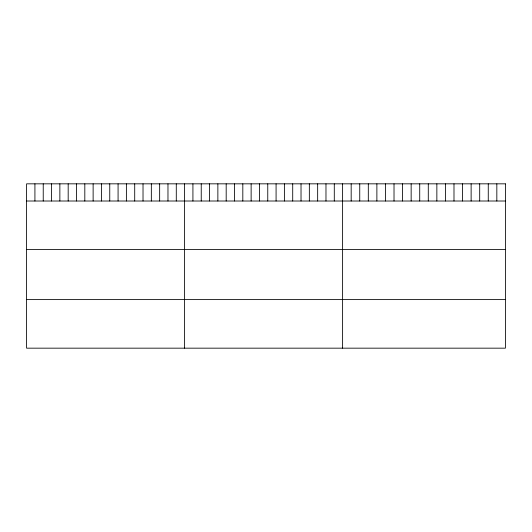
<?xml version="1.0" encoding="UTF-8"?>
<svg xmlns="http://www.w3.org/2000/svg" width="532" height="532" viewBox="0 0 532 532"><rect width="100%" height="100%" fill="white"/><g stroke="black" fill="none" stroke-linecap="round" stroke-linejoin="round"><path stroke-width="0.8" d="M26.6 201.01L505.4 201.01M26.6 249.575L505.4 249.575M26.6 299.602L505.4 299.602M496.835 183.833L496.835 201.01M488.263 183.833L488.263 201.01M479.698 183.833L479.698 201.01M471.126 183.833L471.126 201.01M462.561 183.833L462.561 201.01M453.989 183.833L453.989 201.01M445.424 183.833L445.424 201.01M436.858 183.833L436.858 201.01M428.287 183.833L428.287 201.01M419.721 183.833L419.721 201.01M411.15 183.833L411.15 201.01M402.584 183.833L402.584 201.01M394.019 183.833L394.019 201.01M385.447 183.833L385.447 201.01M376.882 183.833L376.882 201.01M368.31 183.833L368.31 201.01M359.745 183.833L359.745 201.01M351.173 183.833L351.173 201.01M342.608 183.833L342.608 348.167M334.289 183.833L334.289 201.01M325.976 183.833L325.976 201.01M317.657 183.833L317.657 201.01M309.345 183.833L309.345 201.01M301.026 183.833L301.026 201.01M292.713 183.833L292.713 201.01M284.394 183.833L284.394 201.01M276.081 183.833L276.081 201.01M267.762 183.833L267.762 201.01M259.45 183.833L259.45 201.01M251.131 183.833L251.131 201.01M242.818 183.833L242.818 201.01M234.499 183.833L234.499 201.01M226.186 183.833L226.186 201.01M217.867 183.833L217.867 201.01M209.555 183.833L209.555 201.01M201.236 183.833L201.236 201.01M192.923 183.833L192.923 201.01M184.604 183.833L184.604 348.167M176.285 183.833L176.285 201.01M167.972 183.833L167.972 201.01M159.653 183.833L159.653 201.01M151.341 183.833L151.341 201.01M143.022 183.833L143.022 201.01M134.709 183.833L134.709 201.01M126.39 183.833L126.39 201.01M118.077 183.833L118.077 201.01M109.758 183.833L109.758 201.01M101.446 183.833L101.446 201.01M93.127 183.833L93.127 201.01M84.814 183.833L84.814 201.01M76.495 183.833L76.495 201.01M68.182 183.833L68.182 201.01M59.863 183.833L59.863 201.01M51.551 183.833L51.551 201.01M43.232 183.833L43.232 201.01M34.919 183.833L34.919 201.01M505.4 183.833L26.6 183.833L26.6 348.167L505.4 348.167L505.4 183.833"/></g></svg>
